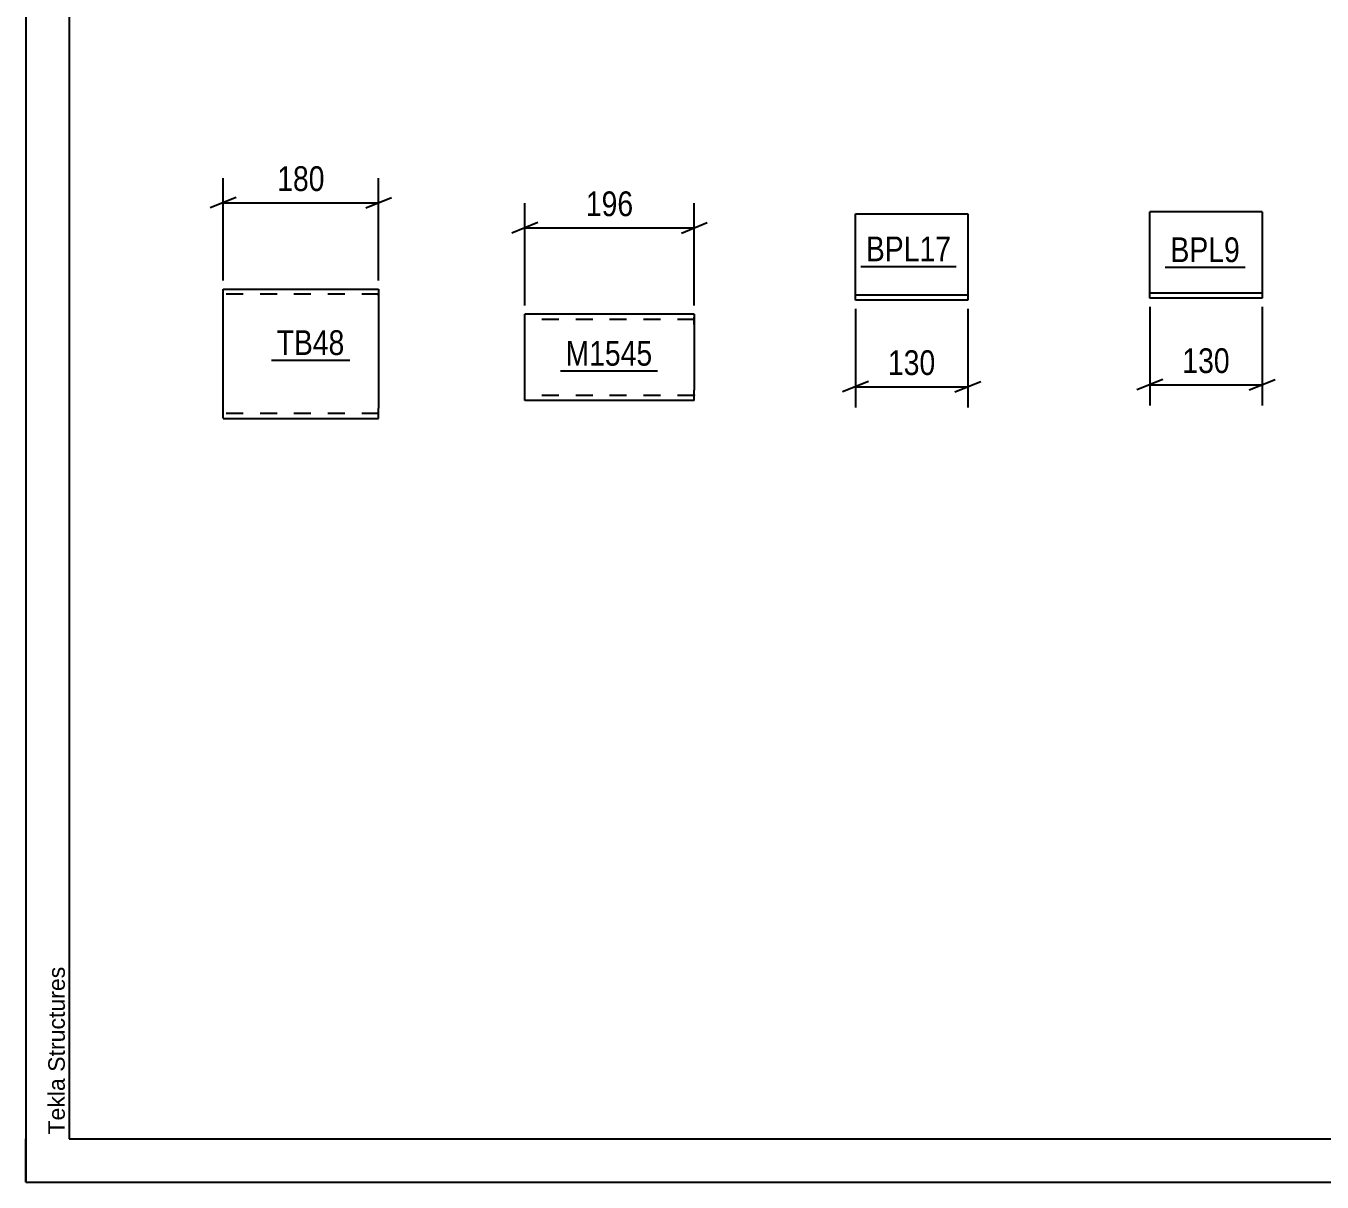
# Model space of a CAD drawing. Header units: millimetres. Extents: x 0 to 420, y 0 to 297.
# Drawn here: x 0 to 150, y 0 to 133.8 of the extents above; entities that cross this region are included whole.
import ezdxf

# ---------------------------------------------------------------- set-up
doc = ezdxf.new("R2010")
doc.units = ezdxf.units.MM
doc.linetypes.add('DXK_LINE_DOT2', pattern=[3.9198, 1.9599, -1.9599])
doc.styles.add('Arial', font='ARIAL.TTF', dxfattribs={"height": 0.2})
doc.styles.add('Arial Narrow', font='ARIALN.TTF', dxfattribs={"height": 0.2})

# ---------------------------------------------------------------- blocks, each defined once
blk = doc.blocks.new('Unknown-814735313-1133')
at = {"color": 5, "linetype": 'Continuous'}
for p, q in [((0, 297), (0, 0)), ((5, 292), (5, 5)), ((0, 0), (0, 5)), ((5, 5), (415, 5)), ((0, 0), (420, 0))]:
    blk.add_line(p, q, dxfattribs=at)
at = {"color": 174, "linetype": 'Continuous', "style": 'Arial'}
blk.add_text('Tekla Structures', height=1.9102, rotation=90, dxfattribs=at).set_placement((4.5, 5.5))
blk = doc.blocks.new('Part-814735313-8567 - 8551')
at = {"color": 2, "linetype": 'Continuous'}
for p, q in [((96, 102.13), (96, 112.08)), ((96, 112.08), (109, 112.08)), ((109, 112.08), (109, 112.03)), ((109, 112.03), (109, 102.13)), ((109, 102.68), (96, 102.68)), ((96, 102.08), (96, 102.13)), ((109, 102.08), (96, 102.08)), ((109, 102.13), (109, 102.08))]:
    blk.add_line(p, q, dxfattribs=at)
at = {"color": 7, "linetype": 'DXK_LINE_DOT2'}
for p, q in [((109, 112.08), (109, 111.74)), ((96, 102.13), (96, 102.08)), ((109, 102.08), (109, 102.13))]:
    blk.add_line(p, q, dxfattribs=at)
blk = doc.blocks.new('Part-814735313-8491 - 8489')
at = {"color": 2, "linetype": 'Continuous'}
for p, q in [((77.35, 100.47), (57.74, 100.47)), ((57.74, 90.56), (57.74, 100.47)), ((77.35, 100.47), (77.35, 100.38)), ((77.35, 100.38), (77.35, 99.27)), ((77.35, 99.27), (77.35, 91.67)), ((77.35, 90.47), (77.35, 91.67)), ((57.74, 90.47), (57.74, 90.56)), ((77.35, 90.47), (57.74, 90.47))]:
    blk.add_line(p, q, dxfattribs=at)
at = {"color": 7, "linetype": 'DXK_LINE_DOT2'}
for p, q in [((77.35, 99.87), (57.74, 99.87)), ((77.35, 99.27), (77.35, 100.12)), ((57.74, 91.07), (57.74, 91.12)), ((77.35, 91.07), (57.74, 91.07)), ((77.35, 91.07), (77.35, 91.44)), ((77.35, 91.12), (77.35, 91.07))]:
    blk.add_line(p, q, dxfattribs=at)
blk = doc.blocks.new('Part-814735313-1242 - 1225')
at = {"color": 2, "linetype": 'Continuous'}
for p, q in [((22.82, 88.47), (22.82, 103.38)), ((22.82, 103.38), (40.82, 103.38)), ((40.82, 103.38), (40.82, 89.58)), ((40.82, 88.38), (40.82, 89.58)), ((22.82, 88.47), (22.82, 88.38)), ((22.82, 88.38), (40.82, 88.38))]:
    blk.add_line(p, q, dxfattribs=at)
at = {"color": 7, "linetype": 'DXK_LINE_DOT2'}
for p, q in [((40.82, 102.78), (22.82, 102.78)), ((40.82, 102.78), (40.82, 102.73)), ((40.82, 102.73), (40.82, 102.78)), ((40.82, 102.64), (40.82, 102.73)), ((40.82, 102.73), (40.82, 102.64)), ((22.82, 88.98), (22.82, 89.02)), ((40.82, 88.98), (22.82, 88.98)), ((40.82, 89.02), (40.82, 89.35)), ((40.82, 88.98), (40.82, 89.02))]:
    blk.add_line(p, q, dxfattribs=at)
blk = doc.blocks.new('Part-814735313-8398 - 8396')
at = {"color": 2, "linetype": 'Continuous'}
for p, q in [((143.07, 112.31), (130.07, 112.31)), ((130.07, 102.36), (130.07, 112.31)), ((143.07, 112.31), (143.07, 112.27)), ((143.07, 112.27), (143.07, 102.36)), ((143.07, 102.91), (130.07, 102.91)), ((130.07, 102.31), (130.07, 102.36)), ((143.07, 102.31), (130.07, 102.31)), ((143.07, 102.36), (143.07, 102.31))]:
    blk.add_line(p, q, dxfattribs=at)
at = {"color": 7, "linetype": 'DXK_LINE_DOT2'}
for p, q in [((143.07, 112.31), (143.07, 111.97)), ((130.07, 102.36), (130.07, 102.31)), ((143.07, 102.31), (143.07, 102.36))]:
    blk.add_line(p, q, dxfattribs=at)
blk = doc.blocks.new('StraightDimension-814735313-8569 - 8551')
at = {"color": 7, "linetype": 'Continuous'}
for p, q in [((96, 101.08), (96, 89.68)), ((109, 101.08), (109, 89.68)), ((97.5, 92.68), (94.5, 91.48)), ((96, 92.08), (109, 92.08)), ((107.5, 91.48), (110.5, 92.68))]:
    blk.add_line(p, q, dxfattribs=at)
at = {"color": 0}
blk.add_wipeout([(105.85, 92.83), (105.85, 97.03), (99.16, 97.03), (99.16, 92.83)], dxfattribs=at)
at = {"color": 3, "style": 'Arial Narrow'}
blk.add_text('130', height=2.863, dxfattribs=at).set_placement((99.76, 93.43))
blk = doc.blocks.new('StraightDimension-814735313-8493 - 8489')
at = {"color": 7, "linetype": 'Continuous'}
for p, q in [((57.74, 101.47), (57.74, 113.32)), ((77.35, 101.47), (77.35, 113.32)), ((59.24, 111.07), (56.24, 109.87)), ((75.85, 109.87), (78.85, 111.07)), ((57.74, 110.47), (77.35, 110.47))]:
    blk.add_line(p, q, dxfattribs=at)
at = {"color": 0}
blk.add_wipeout([(70.89, 111.22), (70.89, 115.42), (64.2, 115.42), (64.2, 111.22)], dxfattribs=at)
at = {"color": 3, "style": 'Arial Narrow'}
blk.add_text('196', height=2.863, dxfattribs=at).set_placement((64.8, 111.82))
blk = doc.blocks.new('StraightDimension-814735313-1245 - 1225')
at = {"color": 7, "linetype": 'Continuous'}
for p, q in [((22.82, 104.38), (22.82, 116.23)), ((40.82, 104.38), (40.82, 116.23)), ((24.32, 113.98), (21.32, 112.78)), ((22.82, 113.38), (40.82, 113.38)), ((39.32, 112.78), (42.32, 113.98))]:
    blk.add_line(p, q, dxfattribs=at)
at = {"color": 0}
blk.add_wipeout([(35.16, 114.13), (35.16, 118.33), (28.48, 118.33), (28.48, 114.13)], dxfattribs=at)
at = {"color": 3, "style": 'Arial Narrow'}
blk.add_text('180', height=2.863, dxfattribs=at).set_placement((29.08, 114.73))
blk = doc.blocks.new('StraightDimension-814735313-8400 - 8396')
at = {"color": 7, "linetype": 'Continuous'}
for p, q in [((130.07, 101.31), (130.07, 89.91)), ((143.07, 101.31), (143.07, 89.91)), ((131.57, 92.91), (128.57, 91.71)), ((130.07, 92.31), (143.07, 92.31)), ((141.57, 91.71), (144.57, 92.91))]:
    blk.add_line(p, q, dxfattribs=at)
at = {"color": 0}
blk.add_wipeout([(139.92, 93.06), (139.92, 97.26), (133.23, 97.26), (133.23, 93.06)], dxfattribs=at)
at = {"color": 3, "style": 'Arial Narrow'}
blk.add_text('130', height=2.863, dxfattribs=at).set_placement((133.83, 93.66))
blk = doc.blocks.new('Mark-814735313-8563 - 8551')
at = {"color": 0}
blk.add_wipeout([(107.07, 106.6), (107.07, 109.6), (97.21, 109.6), (97.21, 106.6)], dxfattribs=at)
blk.add_wipeout([(107.07, 106.6), (107.07, 109.6), (97.21, 109.6), (97.21, 106.6)], dxfattribs=at)
at = {"color": 30, "linetype": 'Continuous'}
blk.add_line((96.61, 106), (107.67, 106), dxfattribs=at)
at = {"color": 3, "style": 'Arial Narrow'}
blk.add_text('BPL17', height=2.863, dxfattribs=at).set_placement((97.21, 106.6))
blk = doc.blocks.new('Mark-814735313-13367 - 8489')
at = {"color": 0}
blk.add_wipeout([(72.5, 94.51), (72.5, 97.51), (62.45, 97.51), (62.45, 94.51)], dxfattribs=at)
blk.add_wipeout([(72.5, 94.51), (72.5, 97.51), (62.45, 97.51), (62.45, 94.51)], dxfattribs=at)
at = {"color": 30, "linetype": 'Continuous'}
blk.add_line((61.85, 93.91), (73.1, 93.91), dxfattribs=at)
at = {"color": 3, "style": 'Arial Narrow'}
blk.add_text('M1545', height=2.863, dxfattribs=at).set_placement((62.45, 94.51))
blk = doc.blocks.new('Mark-814735313-1239 - 1225')
at = {"color": 0}
blk.add_wipeout([(36.87, 95.75), (36.87, 98.75), (29.01, 98.75), (29.01, 95.75)], dxfattribs=at)
blk.add_wipeout([(36.87, 95.75), (36.87, 98.75), (29.01, 98.75), (29.01, 95.75)], dxfattribs=at)
at = {"color": 30, "linetype": 'Continuous'}
blk.add_line((28.41, 95.15), (37.47, 95.15), dxfattribs=at)
at = {"color": 3, "style": 'Arial Narrow'}
blk.add_text('TB48', height=2.863, dxfattribs=at).set_placement((29.01, 95.75))
blk = doc.blocks.new('Mark-814735313-13319 - 8396')
at = {"color": 0}
blk.add_wipeout([(140.5, 106.5), (140.5, 109.5), (132.46, 109.5), (132.46, 106.5)], dxfattribs=at)
blk.add_wipeout([(140.5, 106.5), (140.5, 109.5), (132.46, 109.5), (132.46, 106.5)], dxfattribs=at)
at = {"color": 30, "linetype": 'Continuous'}
blk.add_line((131.86, 105.9), (141.1, 105.9), dxfattribs=at)
at = {"color": 3, "style": 'Arial Narrow'}
blk.add_text('BPL9', height=2.863, dxfattribs=at).set_placement((132.46, 106.5))

msp = doc.modelspace()

# ---------------------------------------------------------------- block references
for name in ['Unknown-814735313-1133', 'Part-814735313-8567 - 8551', 'Part-814735313-8398 - 8396', 'Part-814735313-1242 - 1225', 'Part-814735313-8491 - 8489']:
    msp.add_blockref(name, (0, 0))

# ---------------------------------------------------------------- next in the draw order: block references
for name in ['StraightDimension-814735313-1245 - 1225', 'StraightDimension-814735313-8493 - 8489', 'Mark-814735313-8563 - 8551', 'Mark-814735313-13319 - 8396', 'StraightDimension-814735313-8569 - 8551', 'StraightDimension-814735313-8400 - 8396', 'Mark-814735313-1239 - 1225', 'Mark-814735313-13367 - 8489']:
    msp.add_blockref(name, (0, 0))

doc.saveas('drawing.dxf')
